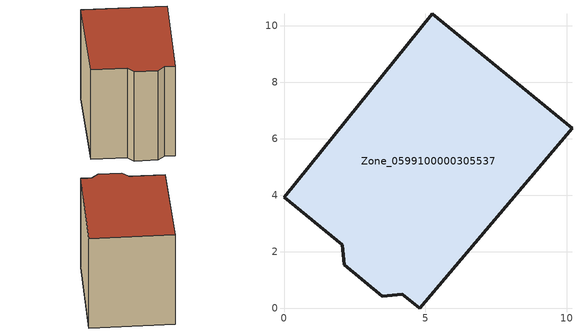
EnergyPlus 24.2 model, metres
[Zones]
Zone_0599100000305537
 floor ground (C_G): 5.25,10.44 10.19,6.38 4.81,0 4.19,0.51 3.48,0.44 2.13,1.55 2.06,2.25 0,3.94 z0
 wall outside (C_F): 2.13,1.55 3.48,0.44 4.19,0.51 4.81,0 10.19,6.38 5.25,10.44 0,3.94 2.06,2.25 2.13,1.55 z0:7.76
 roof outside (C_R): 5.25,10.44 0,3.94 2.06,2.25 2.13,1.55 3.48,0.44 4.19,0.51 4.81,0 10.19,6.38 z7.76
[BUILDING]
Pand.0599100000305537: North Axis=0; Terrain=City; Loads Convergence Tolerance Value=0.04; Temperature Convergence Tolerance Value=0.4; Solar Distribution=FullExterior; Maximum Number of Warmup Days=25; Minimum Number of Warmup Days=1
[Site:Location]
Rotterdam.The.Hague.AP_ZH_NLD Design_Conditions: Latitude=51.96; Longitude=4.45; Time Zone=1; Elevation=-4.5
[SITE:GROUNDTEMPERATURE:BUILDINGSURFACE]
18, 18, 18, 18, 18, 18, 18, 18, 18, 18, 18, 18
[MATERIAL] Thermal Absorptance=0.9; Solar Absorptance=0.7; Visible Absorptance=0.7
Name | Roughness | Thickness | Conductivity | Density | Specific Heat
G.TI.1946 | MediumSmooth | 0.15 | 1 | 540 | 1210
F.TI.1946 | Rough | 0.3 | 0.857143 | 1920 | 840
R.TI.1946 | MediumRough | 0.2 | 0.1 | 1500 | 1000
[CONSTRUCTION]
C_G: G.TI.1946
C_F: F.TI.1946
C_R: R.TI.1946
[ZONE]
Zone_0599100000305537: Type=1; Multiplier=1; Ceiling Height=Autocalculate; Volume=Autocalculate; Floor Area=autocalculate; Part of Total Floor Area=Yes
[ZONEINFILTRATION:DESIGNFLOWRATE]
Infil_Zone_0599100000305537: Zone or ZoneList or Space or SpaceList=Zone_0599100000305537; Schedule=AlwaysOn; Design Flow Rate Calculation Method=Flow/Area; Flow Rate per Floor Area=0.003; Constant Term Coefficient=1; Temperature Term Coefficient=0; Velocity Term Coefficient=0; Velocity Squared Term Coefficient=0
[HVACTEMPLATE:ZONE:IDEALLOADSAIRSYSTEM]
Zone_0599100000305537: Maximum Heating Supply Air Temperature=50; Minimum Cooling Supply Air Temperature=13; Maximum Heating Supply Air Humidity Ratio=0.0156; Minimum Cooling Supply Air Humidity Ratio=0.0077; Heating Limit=NoLimit; Cooling Limit=NoLimit; Dehumidification Control Type=ConstantSensibleHeatRatio; Cooling Sensible Heat Ratio=0.7; Dehumidification Setpoint=60; Humidification Control Type=None; Humidification Setpoint=30; Outdoor Air Method=None; Outdoor Air Flow Rate per Person=0.00944; Outdoor Air Flow Rate per Zone Floor Area=0; Outdoor Air Flow Rate per Zone=0; Demand Controlled Ventilation Type=None; Outdoor Air Economizer Type=NoEconomizer; Heat Recovery Type=None; Sensible Heat Recovery Effectiveness=0.7; Latent Heat Recovery Effectiveness=0.65
[ZONECONTROL:THERMOSTAT]
ThermostatControl_Zone_0599100000305537: Zone or ZoneList=Zone_0599100000305537; Control Type Schedule=DualSetpointControlType; Control 1=Thermostat_Zone_0599100000305537; Temperature Difference Between Cutout And Setpoint=0
[THERMOSTATSETPOINT:DUALSETPOINT]
Thermostat_Zone_0599100000305537: Heating Setpoint Temperature Schedule=HeatingSetpoint_Zone_0599100000305537; Cooling Setpoint Temperature Schedule=CoolingSetpoint_Zone_0599100000305537
[SCHEDULE:COMPACT]
HeatingSetpoint_Zone_0599100000305537: Through: 12/31, For: AllDays, Until: 24:00, 21
CoolingSetpoint_Zone_0599100000305537: Through: 12/31, For: AllDays, Until: 24:00, 24
DualSetpointControlType: Through: 12/31, For: AllDays, Until: 24:00, 4
AlwaysOn: Through: 12/31, For: AllDays, Until: 24:00, 1
